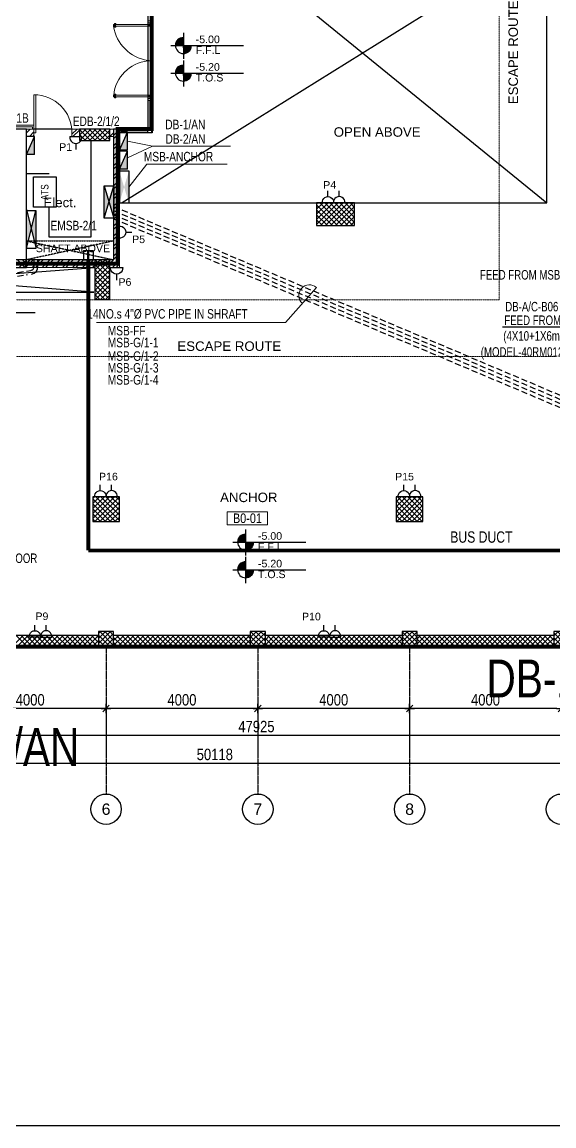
# Model space of a CAD drawing. Header units: inches. Extents: x 1070672 to 1191887, y 326920 to 401493.
# Drawn here: x 1126865 to 1140883, y 326920 to 356029 of the extents above; entities that cross this region are included whole.
import ezdxf
from ezdxf.enums import TextEntityAlignment as Align

# ---------------------------------------------------------------- set-up
doc = ezdxf.new("R2010")
doc.units = ezdxf.units.IN
doc.header["$MEASUREMENT"] = 0
for name, pattern in [('CENTER', [50.8, 31.75, -6.35, 6.35, -6.35]), ('DASHED2', [9.525, 6.35, -3.175]), ('DOT2', [3.175, 0, -3.175]), ('HIDDEN', [9.525, 6.35, -3.175])]:
    doc.linetypes.add(name, pattern=pattern)
for name, color, linetype, lineweight in [('A-BLOCK', 43, 'Continuous', 13), ('A-CORD.PLUMB', 44, 'Continuous', 13), ('A-DOOR', 10, 'Continuous', 15), ('A-GLASS', 4, 'Continuous', 5), ('A-HATCH CONCRETE', 254, 'Continuous', 5), ('A-LEASING LINE', 7, 'DASHED2', 9), ('A-LEASING NUMBER', 130, 'Continuous', 9), ('A-WALL CLADDING', 44, 'Continuous', 5), ('DB-NO', 7, 'Continuous', 20), ('DIM', 5, 'Continuous', 5), ('escape route', 8, 'HIDDEN', 15), ('wall hatch', 252, 'Continuous', 0)]:
    doc.layers.add(name, color=color, linetype=linetype, lineweight=lineweight)
for name, color, linetype in [('Axis', 9, 'CENTER'), ('DB', 4, 'Continuous'), ('dim-axis', 15, 'Continuous'), ('E-PSCH-BUS', 4, 'Continuous'), ('FFNEW', 252, 'Continuous'), ('GLAZ', 4, 'Continuous'), ('LGT ELEC', 252, 'Continuous'), ('LIGHT CIR', 1, 'Continuous'), ('POWER', 71, 'Continuous'), ('POWER TEXT', 2, 'Continuous'), ('POWER-CIR-NO', 2, 'Continuous'), ('S-COL', 210, 'Continuous'), ('S-WALL', 1, 'Continuous'), ('SHAFT', 7, 'Continuous'), ('TAXT', 3, 'Continuous'), ('TEXT', 181, 'Continuous'), ('wall pod', 7, 'Continuous')]:
    doc.layers.add(name, color=color, linetype=linetype)
doc.styles.add('ARIAL', font='ARIALN.TTF')
doc.styles.add('M1', font='multplno.shx', dxfattribs={"height": 0.2})
doc.styles.add('style1', font='arial.ttf')
doc.dimstyles.new('DIM-100', dxfattribs={"dimscale": 150, "dimtxt": 2, "dimasz": 1, "dimexe": 0.75, "dimexo": 1, "dimgap": 0.5, "dimtad": 1, "dimdec": 0, "dimzin": 11, "dimdsep": 46, "dimtxsty": 'ARIAL', "dimblk": 'R', "dimcen": 2.5, "dimdle": 1, "dimclrd": 256, "dimclre": 256, "dimclrt": 256, "dimazin": 0, "dimtfac": 1, "dimtdec": 0, "dimtix": 1, "dimtmove": 2, "dimatfit": 3, "dimldrblk": 'R', "dimtolj": 1, "dimtzin": 3, "dimlwd": -1, "dimlwe": 13, "dimarcsym": 0})
pattern_1 = [(45, (1341716.94, 266100.535), (-66.29126, 66.29126), []), (135, (1341716.94, 266100.535), (-66.29126, -66.29126), [])]
pattern_2 = [(45, (1341716.31, 266100.535), (-66.29126, 66.29126), []), (135, (1341716.31, 266100.535), (-66.29126, -66.29126), [])]

# ---------------------------------------------------------------- blocks, each defined once
blk = doc.blocks.new('R')
for p, q in [((-1.05, 0), (1.05, 0)), ((0, -1.05), (0, 1.05))]:
    blk.add_line(p, q)
at = {"color": 4, "lineweight": 13}
blk.add_line((-0.71, -0.71), (0.71, 0.71), dxfattribs=at)
blk = doc.blocks.new('*D118')
at = {"layer": 'Defpoints', "color": 0, "transparency": 16777216}
for p in [(1468019, 560121), (1420094, 560045), (1468019, 560045)]:
    blk.add_point(p, dxfattribs=at)
at = {"layer": 'dim-axis', "color": 251, "linetype": 'DOT2', "lineweight": 13, "transparency": 16777216}
for p, q in [((1420094, 560195), (1420094, 560233)), ((1468019, 560195), (1468019, 560233))]:
    blk.add_line(p, q, dxfattribs=at)
at = {"layer": 'dim-axis', "color": 251, "transparency": 16777216}
blk.add_line((1420214, 560121), (1467899, 560121), dxfattribs=at)
at = {"layer": 'dim-axis', "color": 251, "transparency": 16777216, "xscale": 120, "yscale": 120, "zscale": 120, "rotation": 180}
blk.add_blockref('R', (1420094, 560121), dxfattribs=at)
at = {"layer": 'dim-axis', "color": 251, "transparency": 16777216, "xscale": 120, "yscale": 120, "zscale": 120}
blk.add_blockref('R', (1468019, 560121), dxfattribs=at)
at = {"layer": 'dim-axis', "color": 251, "transparency": 16777216, "insert": (1444057, 560349), "char_height": 300, "attachment_point": 5, "style": 'ARIAL'}
blk.add_mtext('\\A1;47925', dxfattribs=at)
blk = doc.blocks.new('*D119')
at = {"layer": 'Defpoints', "color": 0, "transparency": 16777216}
for p in [(1417901, 559309), (1468019, 559385), (1468019, 559309)]:
    blk.add_point(p, dxfattribs=at)
at = {"layer": 'dim-axis', "color": 251, "linetype": 'DOT2', "lineweight": 13, "transparency": 16777216}
for p, q in [((1417901, 559459), (1417901, 559497)), ((1468019, 559459), (1468019, 559497))]:
    blk.add_line(p, q, dxfattribs=at)
at = {"layer": 'dim-axis', "color": 251, "transparency": 16777216}
blk.add_line((1418021, 559385), (1467899, 559385), dxfattribs=at)
at = {"layer": 'dim-axis', "color": 251, "transparency": 16777216, "xscale": 120, "yscale": 120, "zscale": 120, "rotation": 180}
blk.add_blockref('R', (1417901, 559385), dxfattribs=at)
at = {"layer": 'dim-axis', "color": 251, "transparency": 16777216, "xscale": 120, "yscale": 120, "zscale": 120}
blk.add_blockref('R', (1468019, 559385), dxfattribs=at)
at = {"layer": 'dim-axis', "color": 251, "transparency": 16777216, "insert": (1442960, 559613), "char_height": 300, "attachment_point": 5, "style": 'ARIAL'}
blk.add_mtext('\\A1;50118', dxfattribs=at)
blk = doc.blocks.new('*D120')
at = {"layer": 'Defpoints', "color": 0, "transparency": 16777216}
for p in [(1448094, 561773), (1452094, 561773), (1448094, 560825)]:
    blk.add_point(p, dxfattribs=at)
at = {"layer": 'dim-axis', "color": 251, "linetype": 'DOT2', "lineweight": 13, "transparency": 16777216}
for p, q in [((1448094, 561623), (1448094, 560712)), ((1452094, 561623), (1452094, 560712))]:
    blk.add_line(p, q, dxfattribs=at)
at = {"layer": 'dim-axis', "color": 251, "transparency": 16777216}
blk.add_line((1451974, 560825), (1448214, 560825), dxfattribs=at)
at = {"layer": 'dim-axis', "color": 251, "transparency": 16777216, "xscale": 120, "yscale": 120, "zscale": 120, "rotation": 180}
blk.add_blockref('R', (1448094, 560825), dxfattribs=at)
at = {"layer": 'dim-axis', "color": 251, "transparency": 16777216, "xscale": 120, "yscale": 120, "zscale": 120}
blk.add_blockref('R', (1452094, 560825), dxfattribs=at)
at = {"layer": 'dim-axis', "color": 251, "transparency": 16777216, "insert": (1450094, 561053), "char_height": 300, "attachment_point": 5, "style": 'ARIAL'}
blk.add_mtext('\\A1;4000', dxfattribs=at)
blk = doc.blocks.new('*D121')
at = {"layer": 'Defpoints', "color": 0, "transparency": 16777216}
for p in [(1444094, 561773), (1448094, 561773), (1444094, 560825)]:
    blk.add_point(p, dxfattribs=at)
at = {"layer": 'dim-axis', "color": 251, "linetype": 'DOT2', "lineweight": 13, "transparency": 16777216}
for p, q in [((1444094, 561623), (1444094, 560712)), ((1448094, 561623), (1448094, 560712))]:
    blk.add_line(p, q, dxfattribs=at)
at = {"layer": 'dim-axis', "color": 251, "transparency": 16777216}
blk.add_line((1447974, 560825), (1444214, 560825), dxfattribs=at)
at = {"layer": 'dim-axis', "color": 251, "transparency": 16777216, "xscale": 120, "yscale": 120, "zscale": 120, "rotation": 180}
blk.add_blockref('R', (1444094, 560825), dxfattribs=at)
at = {"layer": 'dim-axis', "color": 251, "transparency": 16777216, "xscale": 120, "yscale": 120, "zscale": 120}
blk.add_blockref('R', (1448094, 560825), dxfattribs=at)
at = {"layer": 'dim-axis', "color": 251, "transparency": 16777216, "insert": (1446094, 561053), "char_height": 300, "attachment_point": 5, "style": 'ARIAL'}
blk.add_mtext('\\A1;4000', dxfattribs=at)
blk = doc.blocks.new('*D122')
at = {"layer": 'Defpoints', "color": 0, "transparency": 16777216}
for p in [(1440094, 561773), (1444094, 561773), (1440094, 560825)]:
    blk.add_point(p, dxfattribs=at)
at = {"layer": 'dim-axis', "color": 251, "linetype": 'DOT2', "lineweight": 13, "transparency": 16777216}
for p, q in [((1440094, 561623), (1440094, 560712)), ((1444094, 561623), (1444094, 560712))]:
    blk.add_line(p, q, dxfattribs=at)
at = {"layer": 'dim-axis', "color": 251, "transparency": 16777216}
blk.add_line((1443974, 560825), (1440214, 560825), dxfattribs=at)
at = {"layer": 'dim-axis', "color": 251, "transparency": 16777216, "xscale": 120, "yscale": 120, "zscale": 120, "rotation": 180}
blk.add_blockref('R', (1440094, 560825), dxfattribs=at)
at = {"layer": 'dim-axis', "color": 251, "transparency": 16777216, "xscale": 120, "yscale": 120, "zscale": 120}
blk.add_blockref('R', (1444094, 560825), dxfattribs=at)
at = {"layer": 'dim-axis', "color": 251, "transparency": 16777216, "insert": (1442094, 561053), "char_height": 300, "attachment_point": 5, "style": 'ARIAL'}
blk.add_mtext('\\A1;4000', dxfattribs=at)
blk = doc.blocks.new('*D123')
at = {"layer": 'Defpoints', "color": 0, "transparency": 16777216}
for p in [(1436094, 561773), (1440094, 561773), (1436094, 560825)]:
    blk.add_point(p, dxfattribs=at)
at = {"layer": 'dim-axis', "color": 251, "linetype": 'DOT2', "lineweight": 13, "transparency": 16777216}
for p, q in [((1436094, 561623), (1436094, 560712)), ((1440094, 561623), (1440094, 560712))]:
    blk.add_line(p, q, dxfattribs=at)
at = {"layer": 'dim-axis', "color": 251, "transparency": 16777216}
blk.add_line((1439974, 560825), (1436214, 560825), dxfattribs=at)
at = {"layer": 'dim-axis', "color": 251, "transparency": 16777216, "xscale": 120, "yscale": 120, "zscale": 120, "rotation": 180}
blk.add_blockref('R', (1436094, 560825), dxfattribs=at)
at = {"layer": 'dim-axis', "color": 251, "transparency": 16777216, "xscale": 120, "yscale": 120, "zscale": 120}
blk.add_blockref('R', (1440094, 560825), dxfattribs=at)
at = {"layer": 'dim-axis', "color": 251, "transparency": 16777216, "insert": (1438094, 561053), "char_height": 300, "attachment_point": 5, "style": 'ARIAL'}
blk.add_mtext('\\A1;4000', dxfattribs=at)
blk = doc.blocks.new('STGHG')
at = {"layer": 'A-HATCH CONCRETE'}
h = blk.add_hatch(dxfattribs=at)
h.set_pattern_fill('ANSI37', color=254, scale=750)
h.set_pattern_definition([(45, (1099685.86, -131866.81), (-66.29126, 66.29126), []), (135, (1099685.86, -131866.81), (-66.29126, -66.29126), [])])
h.paths.add_polyline_path([(1128379, 290270), (1128379, 289970), (1129179, 289970), (1129179, 290270)])
at = {"color": 254, "linetype": 'Continuous', "ltscale": 100}
blk.add_lwpolyline([(1147779, 276620), (1147779, 282323), (1147579, 282320), (1146029, 282320), (1146029, 288320), (1142168, 288320), (1142168, 295121), (1143172, 294974), (1143205, 295172), (1143749, 298983), (1144792, 306288), (1144834, 306585), (1109169, 311646), (1108403, 299937), (1130179, 296829), (1130178, 290270), (1129279, 290270), (1129279, 290070), (1129279, 286820), (1121229, 286820), (1121229, 286620), (1121229, 276620), (1147779, 276620)], dxfattribs=at)
at = {"layer": 'A-BLOCK', "color": 254, "ltscale": 100}
for p, q in [((1126979, 290270), (1127179, 290270)), ((1127179, 290270), (1127179, 290070)), ((1129429, 290270), (1128179, 290270)), ((1128179, 290270), (1128179, 290070)), ((1129429, 290270), (1129429, 290270)), ((1126979, 290070), (1127179, 290070)), ((1126979, 290070), (1127179, 290070)), ((1128179, 290070), (1128379, 290070)), ((1129279, 290070), (1129178, 290070)), ((1129279, 290070), (1129279, 286820)), ((1126979, 286820), (1129279, 286820))]:
    blk.add_line(p, q, dxfattribs=at)
at = {"layer": 'A-DOOR', "color": 254}
for p, q in [((1127179, 290173), (1127179, 291173)), ((1127179, 290173), (1127179, 291173)), ((1127229, 290173), (1127229, 291173)), ((1127229, 290173), (1127229, 291173)), ((1127229, 290173), (1127179, 290173))]:
    blk.add_line(p, q, dxfattribs=at)
blk.add_arc((1127179, 290173), 1000, 0, 90, dxfattribs=at)
at = {"layer": 'A-GLASS', "color": 254, "ltscale": 0.5}
for p, q in [((1129325, 293025), (1129279, 293025)), ((1129279, 293025), (1129279, 292979)), ((1129325, 292979), (1129279, 292979)), ((1129284, 293020), (1129320, 293020)), ((1129284, 293020), (1129284, 292984)), ((1129284, 292984), (1129320, 292984)), ((1129300, 293025), (1129300, 293038)), ((1129300, 292979), (1129300, 292966)), ((1129307, 293025), (1129307, 293038)), ((1129307, 292979), (1129307, 292966)), ((1129337, 293050), (1129311, 293050)), ((1129337, 293043), (1129311, 293043)), ((1129311, 293011), (1129320, 293011)), ((1129311, 293011), (1129311, 293007)), ((1129325, 293007), (1129311, 293007)), ((1129311, 292997), (1129311, 292993)), ((1129325, 292997), (1129311, 292997)), ((1129311, 292993), (1129320, 292993)), ((1129337, 292961), (1129311, 292961)), ((1129337, 292954), (1129311, 292954)), ((1129316, 293007), (1129316, 292997)), ((1129320, 293020), (1129320, 293011)), ((1129320, 292993), (1129320, 292984)), ((1129325, 293025), (1129325, 293007)), ((1130189, 293025), (1129325, 293025)), ((1129325, 292997), (1129325, 292979)), ((1130189, 292979), (1129325, 292979)), ((1129337, 293050), (1129337, 293043)), ((1129337, 292954), (1129337, 292961)), ((1130189, 293025), (1130189, 293007)), ((1130189, 293025), (1130234, 293025)), ((1130189, 293007), (1130202, 293007)), ((1130189, 292997), (1130189, 292979)), ((1130189, 292997), (1130202, 292997)), ((1130189, 292979), (1130234, 292979)), ((1130229, 293020), (1130193, 293020)), ((1130193, 293020), (1130193, 293011)), ((1130202, 293011), (1130193, 293011)), ((1130202, 292993), (1130193, 292993)), ((1130193, 292993), (1130193, 292984)), ((1130229, 292984), (1130193, 292984)), ((1130198, 293007), (1130198, 292997)), ((1130202, 293011), (1130202, 293007)), ((1130202, 292997), (1130202, 292993)), ((1130229, 293020), (1130229, 292984)), ((1130234, 293070), (1130279, 293070)), ((1130234, 293070), (1130234, 293025)), ((1130234, 293025), (1130234, 292979)), ((1130234, 293025), (1130279, 293025)), ((1130239, 293029), (1130239, 293066)), ((1130239, 293066), (1130275, 293066)), ((1130239, 293029), (1130275, 293029)), ((1130275, 293029), (1130275, 293066)), ((1130279, 293070), (1130279, 293025)), ((1129325, 291161), (1129279, 291161)), ((1129279, 291116), (1129279, 291161)), ((1129325, 291116), (1129279, 291116)), ((1129284, 291157), (1129320, 291157)), ((1129284, 291120), (1129284, 291157)), ((1129284, 291120), (1129320, 291120)), ((1129300, 291161), (1129300, 291175)), ((1129300, 291116), (1129300, 291102)), ((1129307, 291161), (1129307, 291175)), ((1129307, 291116), (1129307, 291102)), ((1129337, 291186), (1129311, 291186)), ((1129337, 291179), (1129311, 291179)), ((1129311, 291147), (1129320, 291147)), ((1129311, 291143), (1129311, 291147)), ((1129325, 291143), (1129311, 291143)), ((1129311, 291129), (1129311, 291134)), ((1129325, 291134), (1129311, 291134)), ((1129311, 291129), (1129320, 291129)), ((1129337, 291097), (1129311, 291097)), ((1129337, 291091), (1129311, 291091)), ((1129316, 291134), (1129316, 291143)), ((1129320, 291147), (1129320, 291157)), ((1129320, 291120), (1129320, 291129)), ((1129325, 291143), (1129325, 291161)), ((1130189, 291161), (1129325, 291161)), ((1129325, 291116), (1129325, 291134)), ((1130189, 291116), (1129325, 291116)), ((1129337, 291186), (1129337, 291179)), ((1129337, 291091), (1129337, 291097)), ((1130189, 291143), (1130189, 291161)), ((1130189, 291161), (1130234, 291161)), ((1130189, 291143), (1130202, 291143)), ((1130189, 291116), (1130189, 291134)), ((1130189, 291134), (1130202, 291134)), ((1130189, 291116), (1130234, 291116)), ((1130229, 291157), (1130193, 291157)), ((1130193, 291147), (1130193, 291157)), ((1130202, 291147), (1130193, 291147)), ((1130193, 291120), (1130193, 291129)), ((1130202, 291129), (1130193, 291129)), ((1130229, 291120), (1130193, 291120)), ((1130198, 291134), (1130198, 291143)), ((1130202, 291143), (1130202, 291147)), ((1130202, 291129), (1130202, 291134)), ((1130229, 291120), (1130229, 291157)), ((1130234, 291116), (1130234, 291161)), ((1130234, 291070), (1130234, 291116)), ((1130234, 291116), (1130279, 291116)), ((1130239, 291111), (1130239, 291075)), ((1130239, 291111), (1130275, 291111)), ((1130275, 291111), (1130275, 291075)), ((1130279, 291070), (1130279, 291116)), ((1130234, 291070), (1130279, 291070)), ((1130239, 291075), (1130275, 291075))]:
    blk.add_line(p, q, dxfattribs=at)
at = {"layer": 'A-GLASS', "color": 254}
for p, q in [((1130179, 290270), (1130180, 291020)), ((1130229, 290270), (1130229, 291020)), ((1130279, 290270), (1130279, 291020)), ((1129479, 290270), (1130179, 290270)), ((1129479, 290220), (1130179, 290220)), ((1129479, 290170), (1130179, 290170))]:
    blk.add_line(p, q, dxfattribs=at)
for points in [[(1130179, 293120), (1130279, 293120), (1130279, 293070), (1130179, 293070)], [(1130179, 291020), (1130279, 291020), (1130279, 291070), (1130179, 291070)]]:
    blk.add_lwpolyline(points, close=True, dxfattribs=at)
blk.add_lwpolyline([(1129479, 290270), (1129479, 290270), (1129429, 290270), (1129429, 290270)], dxfattribs=at)
at = {"layer": 'A-GLASS', "color": 254, "ltscale": 0.5}
for centre in [(1130230, 293029), (1130230, 291112)]:
    blk.add_circle(centre, 3.98, dxfattribs=at)
for centre, radius, start, end in [((1130342, 293139), 1075, 188.5645, 261.2303), ((1129311, 293038), 11.4, 90.0242, 179.9752), ((1129311, 292966), 11.4, 180.0248, 269.9758), ((1129311, 293038), 4.55, 90.0242, 179.9752), ((1129311, 292966), 4.55, 180.0248, 269.9758), ((1130287, 291059), 1013, 96.1577, 174.2163), ((1129311, 291175), 11.4, 90.0242, 179.9752), ((1129311, 291102), 11.4, 180.0248, 269.9758), ((1129311, 291175), 4.55, 90.0242, 179.9752), ((1129311, 291102), 4.55, 180.0248, 269.9758)]:
    blk.add_arc(centre, radius, start, end, dxfattribs=at)
at = {"layer": 'A-WALL CLADDING', "color": 254}
for points in [[(1126339, 290120), (1126339, 290370), (1127139, 290370), (1127179, 290370), (1127179, 290270)], [(1126379, 290120), (1126379, 290330), (1127139, 290330), (1127139, 290270)]]:
    blk.add_lwpolyline(points, dxfattribs=at)
at = {"layer": 'GLAZ', "color": 254}
blk.add_lwpolyline([(1130179, 290270), (1130279, 290270), (1130279, 290170), (1130179, 290170)], close=True, dxfattribs=at)
at = {"layer": 'S-COL', "color": 254, "linetype": 'ByBlock'}
blk.add_line((1128179, 290270), (1127179, 290270), dxfattribs=at)
blk.add_lwpolyline([(1126979, 286820), (1126979, 290070), (1126979, 290270), (1126379, 290270)], dxfattribs=at)
blk.add_lwpolyline([(1128379, 290270), (1128379, 289970), (1129179, 289970), (1129179, 290270)], close=True, dxfattribs=at)
at = {"layer": 'S-COL', "color": 254}
blk.add_lwpolyline([(1129179, 286820), (1128779, 286820)], dxfattribs=at)
at = {"layer": 'S-WALL', "color": 254}
blk.add_lwpolyline([(1109169, 311646), (1109169, 311646), (1106874, 276620), (1157004, 276620), (1158796, 304563), (1144830, 306556)], dxfattribs=at)
at = {"layer": 'SHAFT', "color": 254, "linetype": 'HIDDEN', "ltscale": 0.5}
for p, q in [((1129279, 287320), (1126979, 286820)), ((1126979, 287320), (1129279, 286820)), ((1126979, 287320), (1129279, 287320))]:
    blk.add_line(p, q, dxfattribs=at)
at = {"layer": 'wall hatch', "color": 254, "linetype": 'Continuous', "ltscale": 500}
for p, q in [((1126979, 290257), (1126992, 290270)), ((1126979, 290168), (1127081, 290270)), ((1128179, 290132), (1128318, 290270)), ((1128206, 290070), (1128379, 290243)), ((1129179, 290247), (1129202, 290270)), ((1129379, 290270), (1129379, 290270)), ((1127057, 290070), (1127179, 290192)), ((1127146, 290070), (1127179, 290104)), ((1129179, 290070), (1129279, 290171)), ((1129267, 290070), (1129279, 290083)), ((1126979, 286810), (1126989, 286820)), ((1126979, 286721), (1127078, 286820))]:
    blk.add_line(p, q, dxfattribs=at)
at = {"layer": 'TAXT', "color": 254, "ltscale": 100, "style": 'style1'}
blk.add_text('SHAFT ABOVE', height=200, dxfattribs=at).set_placement((1127228, 287022))
at = {"layer": 'TEXT', "color": 254, "ltscale": 0.5, "style": 'style1'}
blk.add_text('Elect.', height=250, dxfattribs=at).set_placement((1127429, 288207))
blk = doc.blocks.new('OUTLET')
at = {"layer": 'POWER'}
for p, q in [((-168, 149), (-168, -149)), ((0, 0), (150, 0))]:
    blk.add_line(p, q, dxfattribs=at)
blk.add_arc((-150, 0), 150, 263.2356, 96.7644, dxfattribs=at)
blk = doc.blocks.new('TWN')
at = {"layer": 'POWER', "xscale": -1, "rotation": 180}
blk.add_blockref('OUTLET', (168, 149), dxfattribs=at)
at = {"layer": 'POWER'}
blk.add_blockref('OUTLET', (168, -149), dxfattribs=at)
blk = doc.blocks.new('DP P')
at = {"layer": 'DB'}
blk.add_hatch(color=256, dxfattribs=at).paths.add_polyline_path([(0.221, 0.1), (-0.221, 0.1), (-0.221, -0.1)])
for p, q in [((-0.221, 0.1), (0.221, 0.1)), ((-0.221, 0.1), (-0.221, -0.1)), ((-0.221, -0.1), (0.221, 0.1)), ((0.221, 0.1), (0.221, -0.1)), ((-0.221, -0.1), (0.221, -0.1))]:
    blk.add_line(p, q, dxfattribs=at)
blk = doc.blocks.new('A$C6D407ABE')
at = {"layer": 'DB'}
blk.add_hatch(color=252, dxfattribs=at).paths.add_polyline_path([(30575, 25886), (30575, 25410), (30359, 25410)])
at = {"layer": 'DB', "linetype": 'ByBlock', "ltscale": 10}
h = blk.add_hatch(color=256, dxfattribs=at)
h.paths.add_polyline_path([(32934, 24554), (32809, 24979), (32809, 24129)])
h.paths.add_polyline_path([(33059, 24129), (33059, 24979), (32934, 24554)])
h = blk.add_hatch(color=252, dxfattribs=at)
h.paths.add_polyline_path([(32534, 24162), (32409, 24587), (32409, 23737)])
h.paths.add_polyline_path([(32659, 23737), (32659, 24587), (32534, 24162)])
h = blk.add_hatch(color=252, dxfattribs=at)
h.paths.add_polyline_path([(30359, 22936), (30484, 23436), (30359, 23936)])
h.paths.add_polyline_path([(30609, 23936), (30484, 23436), (30609, 22936)])
at = {"layer": 'A-BLOCK', "color": 252, "ltscale": 100}
blk.add_line((30358, 25886), (30558, 25886), dxfattribs=at)
blk.add_line((30358, 25886), (30558, 25886), dxfattribs=at)
at = {"layer": 'DB', "color": 252}
for p, q in [((30359, 25410), (30359, 25886)), ((30575, 25886), (30359, 25886)), ((30359, 25410), (30575, 25886)), ((30575, 25410), (30575, 25886)), ((30575, 25410), (30359, 25410))]:
    blk.add_line(p, q, dxfattribs=at)
at = {"layer": 'DB', "color": 252, "linetype": 'ByBlock', "ltscale": 10}
for p, q in [((32409, 23737), (32659, 24587)), ((32409, 24587), (32659, 23737)), ((30359, 23962), (30609, 22962)), ((30359, 22936), (30609, 23936))]:
    blk.add_line(p, q, dxfattribs=at)
for points in [[(30545, 24026), (30545, 24826), (31145, 24826), (31145, 24026)], [(32409, 23737), (32409, 24587), (32659, 24587), (32659, 23737)], [(30359, 22936), (30359, 23936), (30609, 23936), (30609, 22936)]]:
    blk.add_lwpolyline(points, close=True, dxfattribs=at)
at = {"layer": 'DB', "linetype": 'ByBlock', "ltscale": 10}
blk.add_lwpolyline([(32809, 24129), (32809, 24979), (33059, 24979), (33059, 24129)], close=True, dxfattribs=at)
at = {"layer": 'DB-NO', "color": 2}
for p, q in [((33682, 25630), (33025, 25766)), ((33025, 25329), (33682, 25630)), ((35739, 25630), (33682, 25630)), ((33059, 24554), (33535, 25156)), ((35652, 25156), (33535, 25156)), ((37187, 20979), (38001, 21907)), ((32208, 20979), (37187, 20979))]:
    blk.add_line(p, q, dxfattribs=at)
blk.add_arc((37817, 21698), 279, 48.7526, 228.7526, dxfattribs=at)
at = {"layer": 'E-PSCH-BUS', "const_width": 100}
for points in [[(31989, 22636), (31989, 14971)], [(51057, 14971), (31989, 14971)]]:
    blk.add_lwpolyline(points, dxfattribs=at)
at = {"layer": 'LIGHT CIR', "linetype": 'ByBlock', "ltscale": 10, "const_width": 70}
blk.add_lwpolyline([(32806, 22518), (24746, 22522), (24780, 9866)], dxfattribs=at)
at = {"layer": 'POWER', "color": 252}
for p, q in [((31500, 25886), (31819, 25886)), ((31660, 25707), (31660, 25546)), ((32059, 25786), (32059, 23236)), ((30959, 24903), (30359, 24903)), ((30959, 23236), (30959, 24026)), ((32059, 23236), (30959, 23236))]:
    blk.add_line(p, q, dxfattribs=at)
at = {"layer": 'POWER', "linetype": 'HIDDEN', "ltscale": 25}
for p, q in [((32658, 24044), (51333, 16146)), ((32658, 23935), (51333, 16037)), ((32658, 23827), (51333, 15929)), ((32658, 23827), (51333, 15929)), ((32658, 23718), (51333, 15820)), ((32658, 23718), (51333, 15820)), ((24708, 21486), (30477, 22359)), ((24708, 21387), (30383, 22245))]:
    blk.add_line(p, q, dxfattribs=at)
at = {"layer": 'POWER'}
for p, q in [((31864, 22886), (32114, 22886)), ((31864, 22886), (31864, 22636)), ((32114, 22886), (32114, 22636)), ((30563, 22458), (30563, 22636)), ((30663, 22436), (30663, 22636)), ((31864, 22636), (32114, 22636))]:
    blk.add_line(p, q, dxfattribs=at)
at = {"layer": 'POWER', "const_width": 60}
blk.add_lwpolyline([(31989, 22636), (31989, 22886)], dxfattribs=at)
at = {"layer": 'POWER', "color": 252}
blk.add_arc((31660, 25867), 160, 173.2356, 6.7644, dxfattribs=at)
at = {"layer": 'POWER'}
for radius in [100, 200]:
    blk.add_arc((30463, 22458), radius, 278.0632, 0, dxfattribs=at)
at = {"layer": 'POWER-CIR-NO', "color": 2}
for p, q in [((26036, 21251), (30588, 21251)), ((46822, 20861), (42904, 20861))]:
    blk.add_line(p, q, dxfattribs=at)
at = {"layer": 'DIM', "linetype": 'Continuous', "xscale": -1080, "yscale": 1080, "zscale": 1080, "rotation": 270}
for p in [(32917, 25766), (32917, 25766), (32917, 25265), (32917, 25265)]:
    blk.add_blockref('DP P', p, dxfattribs=at)
at = {"layer": 'DIM', "color": 252, "linetype": 'Continuous', "xscale": -1080, "yscale": 1080, "zscale": 1080, "rotation": 270}
blk.add_blockref('DP P', (30467, 25648), dxfattribs=at)
at = {"layer": 'POWER', "xscale": -1, "rotation": 269.9999999999982}
for p in [(38455, 24136), (32455, 16386), (40455, 16386), (30730, 12686), (38347, 12686)]:
    blk.add_blockref('TWN', p, dxfattribs=at)
at = {"layer": 'POWER', "xscale": -1.0692, "yscale": 1.0692, "zscale": 1.0692}
for p, rotation in [((32975, 23366), 180), ((32737, 22257), 90)]:
    blk.add_blockref('OUTLET', p, dxfattribs=dict(at, rotation=rotation))
at = {"layer": 'DB-NO', "color": 252, "style": 'M1', "width": 0.8}
for s, p in [('DB-1B', (29633, 26250)), ('EDB-2/1/2', (31581, 26164)), ('EMSB-2/1', (30994, 23415))]:
    blk.add_text(s, height=250, dxfattribs=at).set_placement(p)
at = {"layer": 'DB-NO', "color": 2, "style": 'M1', "width": 0.8}
for s, height, p in [('DB-1/AN', 250, (34019, 26080)), ('DB-2/AN', 250, (34023, 25698)), ('MSB-ANCHOR', 250, (33454, 25233)), ('14NO.s 4"%%C PVC PIPE IN SHRAFT ', 250, (31964, 21086)), ('MSB-FF', 250, (32503, 20643)), ('MSB-G/1-1', 250, (32503, 20330)), ('MSB-G/1-2', 250, (32503, 19973)), ('MSB-G/1-3', 250, (32503, 19663)), ('MSB-G/1-4', 250, (32503, 19346)), ('BUS DUCT ', 300, (41530, 15176))]:
    blk.add_text(s, height=height, dxfattribs=at).set_placement(p)
at = {"layer": 'DB-NO', "color": 252, "style": 'M1', "width": 0.8}
blk.add_text('ATS', height=200, rotation=90, dxfattribs=at).set_placement((30940, 24211))
at = {"layer": 'POWER TEXT', "color": 252, "linetype": 'ByBlock', "ltscale": 10, "style": 'style1'}
blk.add_text('P1', height=200, dxfattribs=at).set_placement((31221, 25510))
at = {"layer": 'POWER TEXT', "linetype": 'ByBlock', "ltscale": 10, "style": 'style1'}
for s, p in [('P4', (38181, 24511)), ('P5', (33144, 23077)), ('P6', (32784, 21952)), ('P16', (32271, 16821)), ('P15', (40076, 16819)), ('P9', (30596, 13137)), ('P10', (37622, 13130))]:
    blk.add_text(s, height=200, dxfattribs=at).set_placement(p)
at = {"layer": 'POWER-CIR-NO', "color": 2, "style": 'M1', "width": 0.76}
for s, p in [('FEED FROM MSB-ANCHOR', (42312, 22116)), ('DB-A/C-B06', (42980, 21277, 0)), ('FEED FROM MSB-ANCHOR', (42955, 20918, 0)), ('(4X10+1X6mm2) (13.1 KW)', (42928, 20505, 0)), ('(MODEL-40RM012) FOR IN DOOR', (42334, 20081, 0)), ('(MODEL-40RM012) FOR IN DOOR', (26622, 14642, 0))]:
    blk.add_text(s, height=250, dxfattribs=at).set_placement(p)
at = {"layer": 'POWER-CIR-NO', "linetype": 'ByBlock', "ltscale": 10, "style": 'M1', "width": 0.8}
for p in [(42485, 11095, 0), (27531, 9289, 0)]:
    blk.add_text('DB-1/AN', height=1000, dxfattribs=at).set_placement(p)
blk = doc.blocks.new('SEDRGFE')
at = {"layer": 'A-HATCH CONCRETE'}
h = blk.add_hatch(dxfattribs=at)
h.set_pattern_fill('ANSI37', color=250, scale=750)
h.set_pattern_definition(pattern_1)
h.paths.add_polyline_path([(1376660, 686288), (1376660, 685688), (1377660, 685688), (1377660, 686288)])
h = blk.add_hatch(dxfattribs=at)
h.set_pattern_fill('ANSI37', color=250, scale=750)
h.set_pattern_definition(pattern_1)
h.paths.add_polyline_path([(1370810, 683738), (1371210, 683738), (1371210, 684788), (1370810, 684788)])
h = blk.add_hatch(dxfattribs=at)
h.set_pattern_fill('ANSI37', color=250, scale=750)
h.set_pattern_definition(pattern_1)
h.paths.add_polyline_path([(1370760, 678538), (1370760, 677888), (1371460, 677888), (1371460, 678538)])
h = blk.add_hatch(dxfattribs=at)
h.set_pattern_fill('ANSI37', color=250, scale=750)
h.set_pattern_definition(pattern_1)
h.paths.add_polyline_path([(1378760, 678538), (1378760, 677888), (1379460, 677888), (1379460, 678538)])
h = blk.add_hatch(dxfattribs=at)
h.set_pattern_fill('ANSI37', color=250, scale=750)
h.set_pattern_definition(pattern_2)
h.paths.add_polyline_path([(1370910, 674588), (1371310, 674588), (1371310, 674988), (1370910, 674988)])
h = blk.add_hatch(dxfattribs=at)
h.set_pattern_fill('ANSI37', color=250, scale=750)
h.set_pattern_definition(pattern_2)
h.paths.add_polyline_path([(1374910, 674588), (1375310, 674588), (1375310, 674988), (1374910, 674988)])
h = blk.add_hatch(dxfattribs=at)
h.set_pattern_fill('ANSI37', color=250, scale=750)
h.set_pattern_definition(pattern_1)
h.paths.add_polyline_path([(1378910, 674588), (1379310, 674588), (1379310, 674988), (1378910, 674988)])
h = blk.add_hatch(dxfattribs=at)
h.set_pattern_fill('ANSI37', color=250, scale=750)
h.set_pattern_definition([(45, (1341716.31, 266100.535), (-66.29126, 66.29126), []), (135, (1341716.31, 266100.535), (-66.29126, -66.29126), [])])
h.paths.add_polyline_path([(1382910, 674588), (1383310, 674588), (1383310, 674988), (1382910, 674988)])
at = {"layer": 'TEXT', "ltscale": 0.5}
h = blk.add_hatch(dxfattribs=at)
h.set_pattern_fill('ANSI31', color=250, scale=0.8)
h.set_pattern_definition([(45, (291155.52672, 100864.8709), (-0.070710678119, 0.070710678119), [])])
h.paths.add_polyline_path([(1373147, 690648, 0.414214), (1372937, 690438), (1373147, 690438)])
h.paths.add_polyline_path([(1373357, 690438), (1373147, 690438), (1373147, 690229, 0.414214)])
h = blk.add_hatch(dxfattribs=at)
h.set_pattern_fill('ANSI31', color=250, scale=0.8)
h.set_pattern_definition([(45, (291155.52672, 100136.4709), (-0.070710678119, 0.070710678119), [])])
h.paths.add_polyline_path([(1373147, 689920, 0.414214), (1372937, 689710), (1373147, 689710)])
h.paths.add_polyline_path([(1373357, 689710), (1373147, 689710), (1373147, 689500, 0.414214)])
h = blk.add_hatch(dxfattribs=at)
h.set_pattern_fill('ANSI31', color=250, scale=0.8)
h.set_pattern_definition([(45, (292796.27366, 87768.8709), (-0.070710678119, 0.070710678119), [])])
h.paths.add_polyline_path([(1374788, 677552, 0.414214), (1374578, 677342), (1374788, 677342)])
h.paths.add_polyline_path([(1374998, 677342), (1374788, 677342), (1374788, 677133, 0.414214)])
h = blk.add_hatch(dxfattribs=at)
h.set_pattern_fill('ANSI31', color=250, scale=0.8)
h.set_pattern_definition([(45, (292796.27366, 87040.4709), (-0.070710678119, 0.070710678119), [])])
h.paths.add_polyline_path([(1374788, 676824, 0.414214), (1374578, 676614), (1374788, 676614)])
h.paths.add_polyline_path([(1374998, 676614), (1374788, 676614), (1374788, 676404, 0.414214)])
at = {"layer": 'wall hatch', "ltscale": 500}
h = blk.add_hatch(dxfattribs=at)
h.set_pattern_fill('ANSI32', color=250, scale=500)
h.set_pattern_definition([(45, (1341716.92, 266100.51), (-132.58252, 132.58252), []), (45, (1341805.3, 266100.51), (-132.58252, 132.58252), [])])
h.paths.add_polyline_path([(1370810, 684788), (1371205, 684788), (1369010, 684788), (1369010, 684588), (1370810, 684588)])
h.paths.add_polyline_path([(1371310, 688238), (1371310, 684788), (1371210, 684788), (1371210, 684588), (1371460, 684588), (1371460, 688238)])
at = {"color": 250, "linetype": 'Continuous', "ltscale": 100}
blk.add_lwpolyline([(1389810, 674588), (1389810, 680290), (1389610, 680288), (1388060, 680288), (1388060, 686288), (1384200, 686288), (1384200, 693089), (1385203, 692942), (1385236, 693139), (1385780, 696950), (1386823, 704256), (1386865, 704553), (1351200, 709613), (1350434, 697904), (1372211, 694796), (1372209, 688237), (1371310, 688237), (1371310, 688038), (1371310, 684788), (1363260, 684788), (1363260, 684588), (1363260, 674588), (1389810, 674588)], dxfattribs=at)
at = {"layer": 'A-BLOCK', "color": 250, "ltscale": 100}
for p, q in [((1371460, 688238), (1371460, 684588)), ((1371310, 688038), (1371310, 684788)), ((1369010, 684788), (1371310, 684788)), ((1369010, 684588), (1370810, 684588)), ((1371210, 684588), (1371460, 684588))]:
    blk.add_line(p, q, dxfattribs=at)
at = {"layer": 'A-GLASS', "color": 250, "ltscale": 0.5}
for p, q in [((1372220, 690992), (1372210, 690992)), ((1372220, 690947), (1372210, 690947)), ((1372220, 690992), (1372220, 690974)), ((1372220, 690992), (1372265, 690992)), ((1372220, 690974), (1372233, 690974)), ((1372220, 690965), (1372220, 690947)), ((1372220, 690965), (1372233, 690965)), ((1372220, 690947), (1372265, 690947)), ((1372261, 690988), (1372224, 690988)), ((1372224, 690988), (1372224, 690978)), ((1372233, 690978), (1372224, 690978)), ((1372233, 690960), (1372224, 690960)), ((1372224, 690960), (1372224, 690951)), ((1372261, 690951), (1372224, 690951)), ((1372229, 690974), (1372229, 690965)), ((1372233, 690978), (1372233, 690974)), ((1372233, 690965), (1372233, 690960)), ((1372261, 690988), (1372261, 690951)), ((1372265, 691038), (1372311, 691038)), ((1372265, 691038), (1372265, 690992)), ((1372265, 690992), (1372265, 690947)), ((1372265, 690992), (1372311, 690992)), ((1372270, 690997), (1372270, 691033)), ((1372270, 691033), (1372306, 691033)), ((1372270, 690997), (1372306, 690997)), ((1372306, 690997), (1372306, 691033)), ((1372311, 691038), (1372311, 690992)), ((1372220, 689128), (1372209, 689128)), ((1372220, 689083), (1372209, 689083)), ((1372220, 689110), (1372220, 689128)), ((1372220, 689128), (1372265, 689128)), ((1372220, 689110), (1372233, 689110)), ((1372220, 689083), (1372220, 689101)), ((1372220, 689101), (1372233, 689101)), ((1372220, 689083), (1372265, 689083)), ((1372261, 689124), (1372224, 689124)), ((1372224, 689115), (1372224, 689124)), ((1372233, 689115), (1372224, 689115)), ((1372224, 689088), (1372224, 689097)), ((1372233, 689097), (1372224, 689097)), ((1372261, 689088), (1372224, 689088)), ((1372229, 689101), (1372229, 689110)), ((1372233, 689110), (1372233, 689115)), ((1372233, 689097), (1372233, 689101)), ((1372261, 689088), (1372261, 689124)), ((1372265, 689083), (1372265, 689128)), ((1372265, 689038), (1372265, 689083)), ((1372265, 689083), (1372311, 689083)), ((1372265, 689038), (1372311, 689038)), ((1372270, 689078), (1372270, 689042)), ((1372270, 689078), (1372306, 689078)), ((1372270, 689042), (1372306, 689042)), ((1372306, 689078), (1372306, 689042)), ((1372311, 689038), (1372311, 689083))]:
    blk.add_line(p, q, dxfattribs=at)
at = {"layer": 'A-GLASS', "color": 250}
for p, q in [((1372211, 688238), (1372211, 688988)), ((1372261, 688238), (1372261, 688988)), ((1372311, 688238), (1372311, 688988)), ((1371510, 688238), (1372211, 688238)), ((1371510, 688188), (1372211, 688188)), ((1371510, 688138), (1372211, 688138))]:
    blk.add_line(p, q, dxfattribs=at)
for points in [[(1372211, 691088), (1372311, 691088), (1372311, 691038), (1372211, 691038)], [(1372211, 688988), (1372311, 688988), (1372311, 689038), (1372211, 689038)], [(1371460, 688238), (1371460, 688138), (1371510, 688138), (1371510, 688238)]]:
    blk.add_lwpolyline(points, close=True, dxfattribs=at)
at = {"layer": 'A-GLASS', "color": 250, "ltscale": 0.5}
for centre in [(1372261, 690996), (1372261, 689079)]:
    blk.add_circle(centre, 3.98, dxfattribs=at)
for centre, radius, start, end in [((1372373, 691107), 1075, 261.2303, 264.2305), ((1372318, 689026), 1013, 92.9889, 96.1577)]:
    blk.add_arc(centre, radius, start, end, dxfattribs=at)
at = {"layer": 'A-HATCH CONCRETE', "color": 250, "linetype": 'Continuous'}
for p, q in [((1368972, 684588), (1368772, 684788)), ((1368820, 684588), (1369010, 684778)), ((1369010, 684682), (1368905, 684788)), ((1368953, 684588), (1369010, 684645)), ((1368631, 674588), (1368931, 674888)), ((1369029, 674588), (1368729, 674888)), ((1368764, 674588), (1369064, 674888)), ((1369161, 674588), (1368861, 674888)), ((1368897, 674588), (1369197, 674888)), ((1369294, 674588), (1368994, 674888)), ((1369029, 674588), (1369329, 674888)), ((1369426, 674588), (1369126, 674888)), ((1369162, 674588), (1369462, 674888)), ((1369559, 674588), (1369259, 674888)), ((1369294, 674588), (1369594, 674888)), ((1369692, 674588), (1369392, 674888)), ((1369427, 674588), (1369727, 674888)), ((1369824, 674588), (1369524, 674888)), ((1369560, 674588), (1369860, 674888)), ((1369957, 674588), (1369657, 674888)), ((1369692, 674588), (1369992, 674888)), ((1370089, 674588), (1369789, 674888)), ((1369825, 674588), (1370125, 674888)), ((1370222, 674588), (1369922, 674888)), ((1369957, 674588), (1370257, 674888)), ((1370354, 674588), (1370054, 674888)), ((1370090, 674588), (1370390, 674888)), ((1370487, 674588), (1370187, 674888)), ((1370222, 674588), (1370522, 674888)), ((1370620, 674588), (1370320, 674888)), ((1370355, 674588), (1370655, 674888)), ((1370752, 674588), (1370452, 674888)), ((1370488, 674588), (1370788, 674888)), ((1370885, 674588), (1370585, 674888)), ((1370620, 674588), (1370910, 674878)), ((1370910, 674695), (1370717, 674888)), ((1370910, 674827), (1370850, 674888)), ((1371310, 674880), (1371318, 674888)), ((1371310, 674747), (1371451, 674888)), ((1371310, 674615), (1371583, 674888)), ((1371548, 674588), (1371310, 674825)), ((1371680, 674588), (1371380, 674888)), ((1371416, 674588), (1371716, 674888)), ((1371813, 674588), (1371513, 674888)), ((1371548, 674588), (1371848, 674888)), ((1371945, 674588), (1371645, 674888)), ((1371681, 674588), (1371981, 674888)), ((1372078, 674588), (1371778, 674888)), ((1371813, 674588), (1372113, 674888)), ((1372211, 674588), (1371911, 674888)), ((1371946, 674588), (1372246, 674888)), ((1372343, 674588), (1372043, 674888)), ((1372079, 674588), (1372379, 674888)), ((1372476, 674588), (1372176, 674888)), ((1372211, 674588), (1372511, 674888)), ((1372608, 674588), (1372308, 674888)), ((1372344, 674588), (1372644, 674888)), ((1372741, 674588), (1372441, 674888)), ((1372476, 674588), (1372776, 674888)), ((1372874, 674588), (1372574, 674888)), ((1372609, 674588), (1372909, 674888)), ((1373006, 674588), (1372706, 674888)), ((1372742, 674588), (1373042, 674888)), ((1373139, 674588), (1372839, 674888)), ((1372874, 674588), (1373174, 674888)), ((1373271, 674588), (1372971, 674888)), ((1373007, 674588), (1373307, 674888)), ((1373404, 674588), (1373104, 674888)), ((1373139, 674588), (1373439, 674888)), ((1373536, 674588), (1373236, 674888)), ((1373272, 674588), (1373572, 674888)), ((1373669, 674588), (1373369, 674888)), ((1373404, 674588), (1373704, 674888)), ((1373802, 674588), (1373502, 674888)), ((1373537, 674588), (1373837, 674888)), ((1373934, 674588), (1373634, 674888)), ((1373670, 674588), (1373970, 674888)), ((1374067, 674588), (1373767, 674888)), ((1373802, 674588), (1374102, 674888)), ((1374199, 674588), (1373899, 674888)), ((1373935, 674588), (1374235, 674888)), ((1374332, 674588), (1374032, 674888)), ((1374067, 674588), (1374367, 674888)), ((1374465, 674588), (1374165, 674888)), ((1374200, 674588), (1374500, 674888)), ((1374597, 674588), (1374297, 674888)), ((1374333, 674588), (1374633, 674888)), ((1374730, 674588), (1374430, 674888)), ((1374465, 674588), (1374765, 674888)), ((1374862, 674588), (1374562, 674888)), ((1374598, 674588), (1374898, 674888)), ((1374910, 674672), (1374695, 674888)), ((1374730, 674588), (1374910, 674768)), ((1374910, 674805), (1374827, 674888)), ((1375310, 674770), (1375428, 674888)), ((1375310, 674637), (1375561, 674888)), ((1375525, 674588), (1375310, 674802)), ((1375658, 674588), (1375358, 674888)), ((1375393, 674588), (1375693, 674888)), ((1375790, 674588), (1375490, 674888)), ((1375526, 674588), (1375826, 674888)), ((1375923, 674588), (1375623, 674888)), ((1375658, 674588), (1375958, 674888)), ((1376056, 674588), (1375756, 674888)), ((1375791, 674588), (1376091, 674888)), ((1376188, 674588), (1375888, 674888)), ((1375924, 674588), (1376224, 674888)), ((1376321, 674588), (1376021, 674888)), ((1376056, 674588), (1376356, 674888)), ((1376453, 674588), (1376153, 674888)), ((1376189, 674588), (1376489, 674888)), ((1376586, 674588), (1376286, 674888)), ((1376321, 674588), (1376621, 674888)), ((1376718, 674588), (1376418, 674888)), ((1376454, 674588), (1376754, 674888)), ((1376851, 674588), (1376551, 674888)), ((1376586, 674588), (1376886, 674888)), ((1376984, 674588), (1376684, 674888)), ((1376719, 674588), (1377019, 674888)), ((1377116, 674588), (1376816, 674888)), ((1376852, 674588), (1377152, 674888)), ((1377249, 674588), (1376949, 674888)), ((1376984, 674588), (1377284, 674888)), ((1377381, 674588), (1377081, 674888)), ((1377117, 674588), (1377417, 674888)), ((1377514, 674588), (1377214, 674888)), ((1377249, 674588), (1377549, 674888)), ((1377647, 674588), (1377347, 674888)), ((1377382, 674588), (1377682, 674888)), ((1377779, 674588), (1377479, 674888)), ((1377514, 674588), (1377814, 674888)), ((1377912, 674588), (1377612, 674888)), ((1377647, 674588), (1377947, 674888)), ((1378044, 674588), (1377744, 674888)), ((1377780, 674588), (1378080, 674888)), ((1378177, 674588), (1377877, 674888)), ((1377912, 674588), (1378212, 674888)), ((1378309, 674588), (1378009, 674888)), ((1378045, 674588), (1378345, 674888)), ((1378442, 674588), (1378142, 674888)), ((1378177, 674588), (1378477, 674888)), ((1378575, 674588), (1378275, 674888)), ((1378310, 674588), (1378610, 674888)), ((1378707, 674588), (1378407, 674888)), ((1378443, 674588), (1378743, 674888)), ((1378840, 674588), (1378540, 674888)), ((1378575, 674588), (1378875, 674888)), ((1378910, 674649), (1378672, 674888)), ((1378708, 674588), (1378910, 674790)), ((1378910, 674782), (1378805, 674888)), ((1379310, 674793), (1379405, 674888)), ((1379310, 674660), (1379538, 674888)), ((1379503, 674588), (1379310, 674780)), ((1379635, 674588), (1379335, 674888)), ((1379371, 674588), (1379671, 674888)), ((1379768, 674588), (1379468, 674888)), ((1379503, 674588), (1379803, 674888)), ((1379900, 674588), (1379600, 674888)), ((1379636, 674588), (1379936, 674888)), ((1380033, 674588), (1379733, 674888)), ((1379768, 674588), (1380068, 674888)), ((1380166, 674588), (1379866, 674888)), ((1379901, 674588), (1380201, 674888)), ((1380298, 674588), (1379998, 674888)), ((1380034, 674588), (1380334, 674888)), ((1380431, 674588), (1380131, 674888)), ((1380166, 674588), (1380466, 674888)), ((1380563, 674588), (1380263, 674888)), ((1380299, 674588), (1380599, 674888)), ((1380696, 674588), (1380396, 674888)), ((1380431, 674588), (1380731, 674888)), ((1380829, 674588), (1380529, 674888)), ((1380564, 674588), (1380864, 674888)), ((1380961, 674588), (1380661, 674888)), ((1380696, 674588), (1380996, 674888)), ((1381094, 674588), (1380794, 674888)), ((1380829, 674588), (1381129, 674888)), ((1381226, 674588), (1380926, 674888)), ((1380962, 674588), (1381262, 674888)), ((1381359, 674588), (1381059, 674888)), ((1381094, 674588), (1381394, 674888)), ((1381491, 674588), (1381191, 674888)), ((1381227, 674588), (1381527, 674888)), ((1381624, 674588), (1381324, 674888)), ((1381359, 674588), (1381659, 674888)), ((1381757, 674588), (1381457, 674888)), ((1381492, 674588), (1381792, 674888)), ((1381889, 674588), (1381589, 674888)), ((1381625, 674588), (1381925, 674888)), ((1382022, 674588), (1381722, 674888)), ((1381757, 674588), (1382057, 674888)), ((1382154, 674588), (1381854, 674888)), ((1381890, 674588), (1382190, 674888)), ((1382287, 674588), (1381987, 674888)), ((1382022, 674588), (1382322, 674888)), ((1382420, 674588), (1382120, 674888)), ((1382155, 674588), (1382455, 674888)), ((1382552, 674588), (1382252, 674888)), ((1382287, 674588), (1382587, 674888)), ((1382685, 674588), (1382385, 674888)), ((1382420, 674588), (1382720, 674888)), ((1382817, 674588), (1382517, 674888)), ((1382553, 674588), (1382853, 674888)), ((1382910, 674627), (1382650, 674888)), ((1382685, 674588), (1382910, 674813)), ((1382910, 674760), (1382782, 674888)), ((1370753, 674588), (1370910, 674745)), ((1370885, 674588), (1370910, 674613)), ((1371415, 674588), (1371310, 674692)), ((1374863, 674588), (1374910, 674635)), ((1375393, 674588), (1375310, 674670)), ((1378840, 674588), (1378910, 674658)), ((1379370, 674588), (1379310, 674647)), ((1382818, 674588), (1382910, 674680))]:
    blk.add_line(p, q, dxfattribs=at)
at = {"layer": 'escape route', "color": 250, "ltscale": 0.5}
for p, q in [((1381475, 683734), (1381475, 694888)), ((1363525, 683734), (1381475, 683734)), ((1363525, 682234), (1382975, 682234))]:
    blk.add_line(p, q, dxfattribs=at)
at = {"layer": 'GLAZ', "color": 250}
blk.add_lwpolyline([(1372211, 688238), (1372311, 688238), (1372311, 688138), (1372211, 688138)], close=True, dxfattribs=at)
at = {"layer": 'S-COL', "color": 250}
for points in [[(1376660, 686288), (1376660, 685688), (1377660, 685688), (1377660, 686288)], [(1370810, 683738), (1371210, 683738), (1371210, 684788), (1370810, 684788)], [(1370760, 678538), (1370760, 677888), (1371460, 677888), (1371460, 678538)], [(1378760, 678538), (1378760, 677888), (1379460, 677888), (1379460, 678538)], [(1370910, 674588), (1371310, 674588), (1371310, 674988), (1370910, 674988)], [(1374910, 674588), (1375310, 674588), (1375310, 674988), (1374910, 674988)], [(1378910, 674588), (1379310, 674588), (1379310, 674988), (1378910, 674988)], [(1382910, 674588), (1383310, 674588), (1383310, 674988), (1382910, 674988)]]:
    blk.add_lwpolyline(points, close=True, dxfattribs=at)
blk.add_lwpolyline([(1363260, 684588), (1369010, 684588), (1369010, 684788)], dxfattribs=at)
at = {"layer": 'S-WALL', "color": 250}
for points in [[(1367310, 674888), (1370910, 674888)], [(1371310, 674888), (1374910, 674888)], [(1375310, 674888), (1378910, 674888)], [(1379310, 674888), (1382910, 674888)], [(1363260, 674588), (1389810, 674588)]]:
    blk.add_lwpolyline(points, dxfattribs=at)
at = {"layer": 'SHAFT', "color": 250}
for p, q in [((1372325, 694772), (1382725, 686287)), ((1382767, 693289), (1371536, 686290))]:
    blk.add_line(p, q, dxfattribs=at)
at = {"layer": 'SHAFT', "color": 250, "ltscale": 0.5}
for p, q in [((1363260, 684003), (1370810, 684588)), ((1370785, 683938), (1363260, 684522)), ((1363260, 683938), (1370785, 683938))]:
    blk.add_line(p, q, dxfattribs=at)
at = {"layer": 'SHAFT', "color": 250}
blk.add_lwpolyline([(1371460, 688137), (1371460, 686290), (1382725, 686287), (1382725, 693288), (1372325, 694772), (1372325, 688138), (1371536, 688138), (1371536, 688137)], dxfattribs=at)
at = {"layer": 'TEXT', "color": 250, "ltscale": 0.5}
for p, q in [((1373147, 690776), (1373147, 690088)), ((1372813, 690438), (1374731, 690438)), ((1373147, 690047), (1373147, 689360)), ((1372813, 689710), (1374731, 689710)), ((1374788, 677680), (1374788, 676992)), ((1374454, 677342), (1376371, 677342)), ((1374788, 676951), (1374788, 676264)), ((1374454, 676614), (1376371, 676614))]:
    blk.add_line(p, q, dxfattribs=at)
for centre in [(1373147, 690438), (1373147, 689710), (1374788, 677342), (1374788, 676614)]:
    blk.add_arc(centre, 210, 90, 0, dxfattribs=at)
at = {"layer": 'TEXT', "color": 250, "ltscale": 0.5, "style": 'style1'}
blk.add_text('ESCAPE ROUTE', height=250, rotation=90, dxfattribs=at).set_placement((1381966, 688891))
for s, height, p in [('-5.00', 200, (1373472, 690501)), ('F.F.L', 200, (1373472, 690218)), ('-5.20', 200, (1373472, 689773)), ('T.O.S', 200, (1373472, 689490)), ('OPEN ABOVE  ', 250, (1377110, 688033)), ('ESCAPE ROUTE', 250, (1372990, 682386)), ('ANCHOR ', 250, (1374115, 678398)), ('-5.00', 200, (1375113, 677405)), ('F.F.L', 200, (1375113, 677122)), ('-5.20', 200, (1375113, 676677)), ('T.O.S', 200, (1375113, 676394))]:
    blk.add_text(s, height=height, dxfattribs=at).set_placement(p)
blk = doc.blocks.new('LEASING')
at = {"layer": 'A-LEASING NUMBER'}
blk.add_lwpolyline([(0, 0), (1057, 0), (1057, 336), (0, 336)], close=True, dxfattribs=at)
at = {"layer": 'A-LEASING NUMBER', "style": 'ARIAL'}
blk.add_attdef('4TH-01', text='', height=250, dxfattribs=at).set_placement((530, 170), align=Align.MIDDLE_CENTER)
blk = doc.blocks.new('SGSR')
at = {"layer": 'Axis', "color": 251, "ltscale": 0.5}
for p, q in [((1440093.8, 562458.6), (1440093.8, 558571.5)), ((1444093.8, 562458.6), (1444093.8, 558571.5)), ((1448093.8, 562458.6), (1448093.8, 558571.5))]:
    blk.add_line(p, q, dxfattribs=at)
at = {"layer": 'Axis', "color": 251, "linetype": 'Continuous'}
for centre in [(1440093.8, 558171.5), (1444093.8, 558171.5), (1448093.8, 558171.5), (1452093.8, 558171.5)]:
    blk.add_circle(centre, 400, dxfattribs=at)
at = {"layer": 'S-WALL', "color": 251}
blk.add_lwpolyline([(1417889.2, 562458.6), (1468019.2, 562458.6), (1469810.8, 590401.2), (1420184.3, 597484.1)], close=True, dxfattribs=at)
at = {"layer": 'Axis', "color": 251, "linetype": 'Continuous', "style": 'style1'}
for s, p in [('6', (1440093.8, 558171.5)), ('7', (1444093.8, 558171.5)), ('8', (1448093.8, 558171.5))]:
    blk.add_text(s, height=300, dxfattribs=at).set_placement(p, align=Align.MIDDLE)
at = {"layer": 'dim-axis', "color": 251}
for base, p1, p2, picture, middle in [((1436093.8, 560824.5), (1440093.8, 561772.7), (1436093.8, 561772.7), '*D123', (1438093.8, 561052.7)), ((1440093.8, 560824.5), (1444093.8, 561772.7), (1440093.8, 561772.7), '*D122', (1442093.8, 561052.7)), ((1444093.8, 560824.5), (1448093.8, 561772.7), (1444093.8, 561772.7), '*D121', (1446093.8, 561052.7)), ((1448093.8, 560824.5), (1452093.8, 561772.7), (1448093.8, 561772.7), '*D120', (1450093.8, 561052.7))]:
    dim = blk.add_linear_dim(base=base, p1=p1, p2=p2, dimstyle='DIM-100', override={"dimasz": 0.8, "dimclrd": 251, "dimclre": 251, "dimclrt": 251}, dxfattribs=at)
    dim.commit()
    dim.dimension.update_dxf_attribs({"geometry": picture, "text_midpoint": middle})
for p1, p2, picture, middle in [((1420093.8, 560045.2), (1468019.2, 560045.2), '*D118', (1444056.5, 560349.2)), ((1417901.1, 559308.9), (1468019.2, 559308.9), '*D119', (1442960.1, 559612.8))]:
    dim = blk.add_aligned_dim(p1=p1, p2=p2, distance=75.8, dimstyle='DIM-100', override={"dimasz": 0.8, "dimclrd": 251, "dimclre": 251, "dimclrt": 251}, dxfattribs=at)
    dim.commit()
    dim.dimension.update_dxf_attribs({"geometry": picture, "text_midpoint": middle})

msp = doc.modelspace()

# ---------------------------------------------------------------- linework, layer by layer
at = {"layer": 'A-LEASING LINE', "color": 6, "const_width": 100}
msp.add_lwpolyline([(1109169, 374585), (1108402, 362876), (1130279, 359754), (1130279, 353209), (1129379, 353210), (1129379, 349659), (1121329, 349659), (1121329, 339559), (1147678, 339559), (1147678, 345159), (1145929, 345159), (1145929, 351184), (1142068, 351184), (1142068, 358173), (1143091, 358026), (1144242, 366167), (1144250, 366166), (1144737, 369531), (1109169, 374585)], dxfattribs=at)
at = {"layer": 'wall pod', "ltscale": 100}
msp.add_lwpolyline([(1070672, 401493), (1191887, 401493), (1191887, 326920), (1070672, 326920)], close=True, dxfattribs=at)

# ---------------------------------------------------------------- block references
at = {"layer": 'A-CORD.PLUMB', "color": 252, "linetype": 'Continuous', "ltscale": 100}
msp.add_blockref('A$C6D407ABE', (1096621, 327123), dxfattribs=at)
at = {"layer": 'A-LEASING NUMBER', "color": 9}
msp.add_blockref('LEASING', (1132275, 342775), dxfattribs=at).add_auto_attribs({'4TH-01': 'B0-01'})
at = {"layer": 'FFNEW', "color": 6, "linetype": 'Continuous'}
msp.add_blockref('SGSR', (-311015, -222899), dxfattribs=at)
at = {"layer": 'LGT ELEC', "color": 252, "linetype": 'Continuous'}
msp.add_blockref('STGHG', (0, 62939), dxfattribs=at)
at = {"layer": 'LGT ELEC', "color": 252, "linetype": 'Continuous', "ltscale": 100}
msp.add_blockref('SEDRGFE', (-242031, -335028), dxfattribs=at)

doc.saveas('drawing.dxf')
